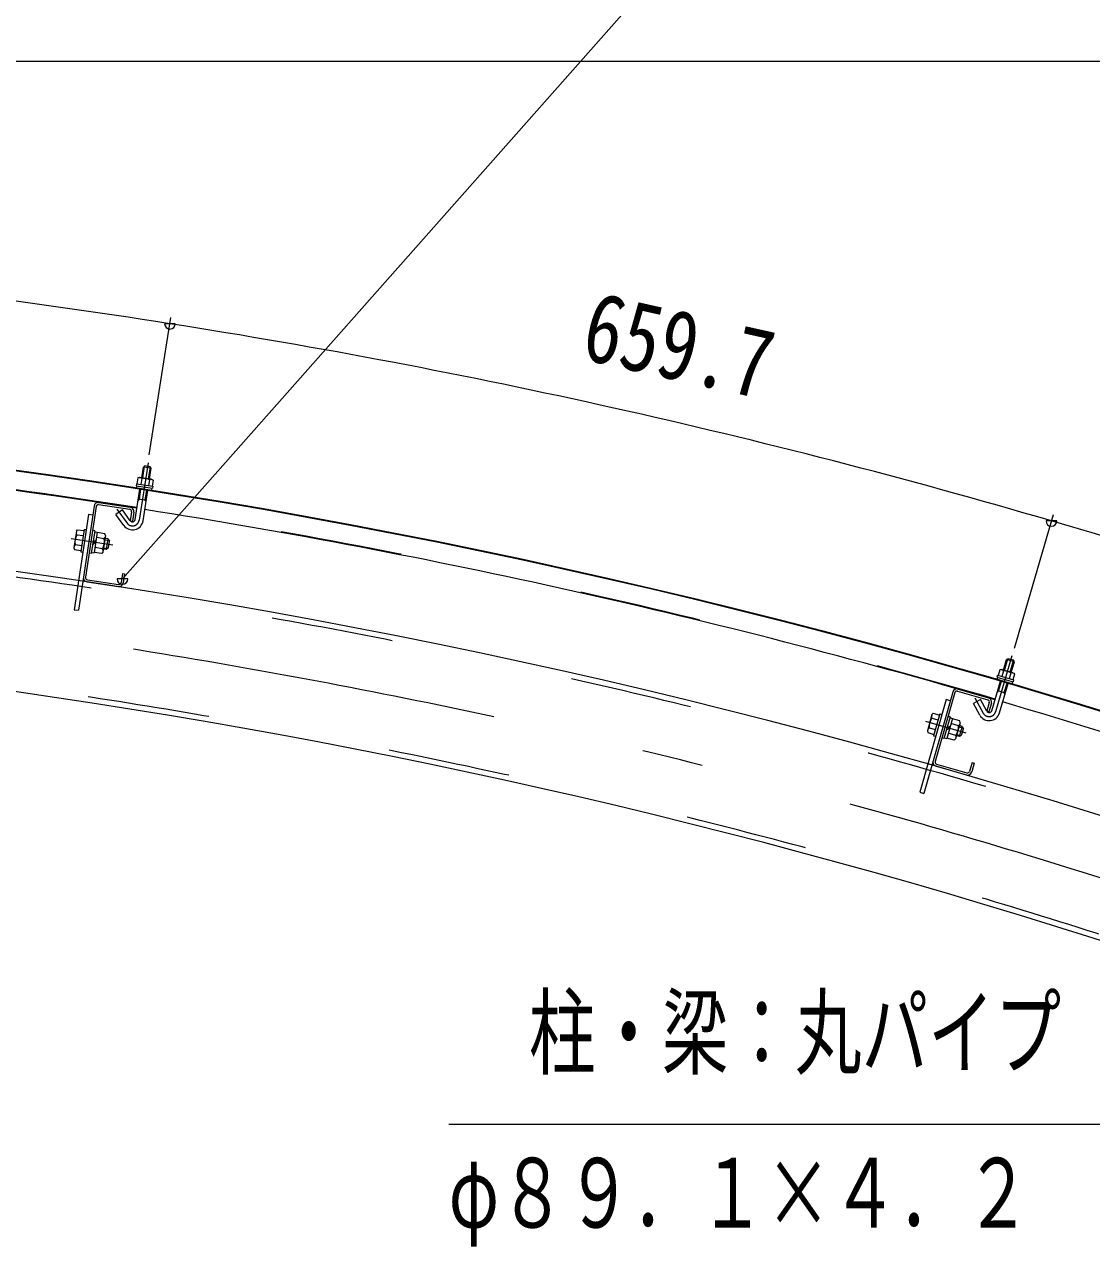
# Model space of a CAD drawing. Units: millimetres, scale not verified. Extents: x -34086 to 34091, y -14700 to 14700.
# Drawn here: x 18886 to 21678, y 9193 to 12391 of the extents above; entities that cross this region are included whole.
import ezdxf
from ezdxf.enums import TextEntityAlignment as Align

# ---------------------------------------------------------------- set-up
doc = ezdxf.new("R2010")
doc.units = ezdxf.units.MM
doc.header["$LTSCALE"] = 80
doc.linetypes.add('USER2', pattern=[10, 4, -6])
doc.linetypes.add('USER3', pattern=[24, 12, -5, 2, -5])
for name, color, linetype, lineweight in [('0-6_2-02BOLD', 7, 'Continuous', 18), ('0-7_2-12HIDDEN', 3, 'USER2', 18), ('0-8_2-22CENTER', 3, 'USER3', 18), ('0-9_2-42THIN', 4, 'Continuous', 18), ('0-A_2-52DIM', 3, 'Continuous', 18)]:
    doc.layers.add(name, color=color, linetype=linetype, lineweight=lineweight)
doc.styles.add('ＭＳ ゴシック', font='')
doc.styles.get('ＭＳ ゴシック').set_extended_font_data('MS Gothic')

msp = doc.modelspace()

# ---------------------------------------------------------------- linework, layer by layer
at = {"layer": '0-6_2-02BOLD'}
for p, q in [((19192.43, 11204.81), (19196.85, 11232.99)), ((19200.85, 11235.9), (19196.85, 11232.99)), ((19217.59, 11229.73), (19196.85, 11232.99)), ((19214.68, 11233.73), (19200.85, 11235.9)), ((19213.17, 11201.56), (19217.59, 11229.73)), ((19217.59, 11229.73), (19214.68, 11233.73)), ((19185.85, 11205.84), (19219.74, 11200.53)), ((19192.55, 11203.01), (19190.11, 11187.47)), ((19212.51, 11199.87), (19210.07, 11184.33)), ((19219.74, 11200.53), (19222.49, 11198.31)), ((19222.49, 11198.31), (19220.05, 11182.76)), ((19175.26, 11095.47), (19187.75, 11175.08)), ((19179.31, 11183.84), (19178.44, 11178.31)), ((19178.44, 11178.31), (19218.37, 11172.04)), ((19178.48, 11189.29), (19221.7, 11182.5)), ((19196.01, 11092.22), (19208.5, 11171.82)), ((19219.23, 11177.58), (19218.37, 11172.04)), ((19221.7, 11182.5), (19220.88, 11177.32)), ((19067.87, 11130.77), (19026.97, 10858.01)), ((19079.78, 11134.64), (19161.46, 11122.39)), ((19080.61, 11140.18), (19162.3, 11127.93)), ((19183.76, 11149.58), (19204.5, 11146.33)), ((19053.27, 11108.89), (19015.9, 10859.68)), ((19073.41, 11129.93), (19045.59, 10944.41)), ((19064.35, 11107.22), (19053.27, 11108.89)), ((19145.72, 11080.05), (19125.11, 11108.34)), ((19171.71, 11115.19), (19168.18, 11091.65)), ((19041.75, 11069.92), (19047.3, 11069.08)), ((19021.58, 11065.15), (19015.04, 11021.54)), ((19022.67, 11055.98), (19039.3, 11053.48)), ((19069.45, 11065.76), (19063.91, 11066.59)), ((19071.96, 11035.3), (19064, 11029.42)), ((19065.04, 11036.34), (19073, 11042.23)), ((19076.01, 11062.3), (19067.91, 11008.3)), ((19069.08, 11063.34), (19076.01, 11062.3)), ((19094, 11045.28), (19073.91, 11048.3)), ((19095.94, 11058.27), (19075.86, 11061.28)), ((19097.73, 11053.73), (19095.94, 11058.27)), ((19103.46, 11044.73), (19096.53, 11045.77)), ((19103.46, 11044.73), (19099.31, 11017.04)), ((19103.46, 11044.73), (19107.87, 11038.77)), ((19105.27, 11021.46), (19107.87, 11038.77)), ((19015.04, 11021.54), (19016.83, 11017.01)), ((19016.83, 11017.01), (19033.45, 11014.52)), ((19018.77, 11030), (19035.4, 11027.5)), ((19060.99, 11009.34), (19067.91, 11008.3)), ((19090.1, 11019.3), (19070.01, 11022.31)), ((19099.31, 11017.04), (19092.38, 11018.08)), ((19105.27, 11021.46), (19099.31, 11017.04)), ((19141.88, 10954.03), (19138.35, 10930.5)), ((19141.88, 10954.03), (19147.42, 10953.21)), ((19147.42, 10953.21), (19143.89, 10929.66)), ((19049.47, 10932.5), (19131.15, 10920.25)), ((19050.3, 10938.04), (19131.99, 10925.79)), ((19015.9, 10859.68), (19026.97, 10858.01)), ((21447.84, 10701.57), (21455.85, 10728.94)), ((21460.19, 10731.33), (21455.85, 10728.94)), ((21476.01, 10723.05), (21455.85, 10728.94)), ((21473.63, 10727.39), (21460.19, 10731.33)), ((21468, 10695.67), (21476.01, 10723.05)), ((21476.01, 10723.05), (21473.63, 10727.39)), ((21432.01, 10687.97), (21430.54, 10682.92)), ((21430.54, 10682.92), (21472.53, 10670.65)), ((21441.46, 10703.44), (21474.38, 10693.81)), ((21447.73, 10699.76), (21443.31, 10684.66)), ((21467.12, 10694.09), (21462.7, 10678.99)), ((21476.82, 10691.25), (21472.4, 10676.15)), ((21474.38, 10693.81), (21476.82, 10691.25)), ((21328.64, 10651.84), (21408.08, 10629.19)), ((21416.77, 10595.34), (21439.39, 10672.68)), ((21432.14, 10682.46), (21430.56, 10677.08)), ((21430.56, 10677.08), (21469.35, 10665.74)), ((21436.93, 10589.45), (21459.54, 10666.78)), ((21470.93, 10671.11), (21469.35, 10665.74)), ((21297.51, 10624.32), (21228.42, 10381.98)), ((21314.81, 10644.14), (21239.19, 10378.9)), ((21320.19, 10642.6), (21268.76, 10462.19)), ((21308.28, 10621.25), (21297.51, 10624.32)), ((21327.11, 10646.45), (21406.55, 10623.81)), ((21387.1, 10624.63), (21368.68, 10614.55)), ((21403.91, 10593.93), (21387.1, 10624.63)), ((21432.15, 10647.91), (21452.3, 10642.02)), ((21260.47, 10585.02), (21263.97, 10588.41)), ((21263.97, 10588.41), (21280.14, 10583.8)), ((21281.09, 10587.15), (21264.78, 10529.93)), ((21281.09, 10587.15), (21286.48, 10585.61)), ((21385.49, 10583.85), (21368.68, 10614.55)), ((21410.4, 10616.89), (21403.87, 10594)), ((21403.87, 10594), (21409.26, 10592.46)), ((21415.78, 10615.35), (21409.26, 10592.46)), ((21260.37, 10575.78), (21276.54, 10571.17)), ((21314.08, 10575.2), (21299.11, 10522.69)), ((21299.86, 10550.86), (21308.51, 10555.68)), ((21308.02, 10579.47), (21302.63, 10581.01)), ((21307.34, 10577.11), (21314.08, 10575.2)), ((21329.73, 10556), (21310.19, 10561.57)), ((21333.33, 10568.64), (21313.79, 10574.2)), ((21339.04, 10554.25), (21332.31, 10556.17)), ((21334.51, 10563.91), (21333.33, 10568.64)), ((21253.17, 10550.52), (21269.33, 10545.91)), ((21264.78, 10529.93), (21270.17, 10528.39)), ((21292.38, 10524.61), (21299.11, 10522.69)), ((21306.59, 10548.94), (21297.94, 10544.13)), ((21322.53, 10530.74), (21302.99, 10536.31)), ((21331.37, 10527.32), (21324.64, 10529.24)), ((21339.04, 10554.25), (21331.37, 10527.32)), ((21337.86, 10530.93), (21331.37, 10527.32)), ((21337.86, 10530.93), (21342.65, 10547.76)), ((21339.04, 10554.25), (21342.65, 10547.76)), ((21365.49, 10459.36), (21358.97, 10436.48)), ((21365.49, 10459.36), (21370.88, 10457.83)), ((21271.08, 10449.88), (21350.51, 10427.24)), ((21272.61, 10455.27), (21352.05, 10432.62)), ((21370.88, 10457.83), (21364.36, 10434.94)), ((21228.42, 10381.98), (21239.19, 10378.9))]:
    msp.add_line(p, q, dxfattribs=at)
for points in [[(19185.85, 11205.84), (19182.56, 11204.57), (19180.12, 11189.03)], [(19178.48, 11189.29), (19177.66, 11184.1), (19220.88, 11177.32)], [(19162.69, 11092.42), (19142.07, 11120.71), (19125.11, 11108.34)], [(19166.17, 11116.02), (19162.64, 11092.48), (19168.18, 11091.65)], [(19021.58, 11065.15), (19024.62, 11068.97), (19041.25, 11066.47)], [(19041.75, 11069.92), (19032.94, 11011.07), (19038.47, 11010.24)], [(19069.45, 11065.76), (19060.63, 11006.92), (19055.09, 11007.75)], [(19097.73, 11053.73), (19091.19, 11010.12), (19088.15, 11006.31), (19068.06, 11009.32)], [(21432.01, 10687.97), (21474, 10675.68), (21472.53, 10670.65)], [(21441.46, 10703.44), (21438.03, 10702.6), (21433.61, 10687.5)], [(21260.47, 10585.02), (21248.37, 10542.61), (21249.56, 10537.89), (21265.73, 10533.28)], [(21308.02, 10579.47), (21291.7, 10522.25), (21286.32, 10523.79)], [(21334.51, 10563.91), (21322.43, 10521.5), (21318.92, 10518.11), (21299.4, 10523.68)]]:
    msp.add_lwpolyline(points, dxfattribs=at)
for centre, radius, start, end in [((16419.94, -6526.52), 17916.67, 65.66528, 89.30167), ((16419.94, -6526.52), 17918.42, 65.66528, 89.30167), ((16419.94, -6526.52), 17865.92, 81.1133, 88.42862), ((19186.57, 11197.52), 8.11, 42.54817, 81.07961), ((19198.18, 11173.76), 29.79, 61.25049, 100.91093), ((19216.51, 11192.83), 8.11, 81.07961, 119.62584), ((19078.95, 11129.1), 11.2, 81.47133, 171.47133), ((19078.95, 11129.1), 5.6, 81.47133, 171.47133), ((16419.94, -6526.52), 17655.92, 65.80466, 88.854), ((19160.64, 11116.86), 5.6, 351.47133, 81.47133), ((19160.64, 11116.86), 11.2, 351.47133, 81.47133), ((16419.94, -6526.52), 17865.92, 73.73062, 81.04594), ((19168.34, 11096.54), 28, 216.07961, 351.10568), ((19168.34, 11096.54), 7, 216.07961, 351.13176), ((19054.52, 11037.92), 36.61, 150.44592, 192.49673), ((19031.19, 11061.34), 10.07, 171.47133, 212.19815), ((19058.26, 11037.36), 36.61, 330.44592, 12.49673), ((19087.43, 11052.91), 10.07, 310.74449, 351.47133), ((19025.34, 11022.37), 10.07, 130.74449, 171.47133), ((19081.58, 11013.94), 10.07, 351.47133, 32.19815), ((19051.12, 10943.58), 11.2, 171.47133, 261.47133), ((19051.12, 10943.58), 5.6, 171.47133, 261.47133), ((19132.81, 10931.33), 11.2, 261.47133, 351.47133), ((19132.81, 10931.33), 5.6, 261.47133, 351.47133), ((16419.94, -6526.52), 17344.08, 67.05199, 88.16655), ((21441.1, 10695.09), 8.11, 35.1655, 73.69695), ((21449.56, 10670.03), 29.79, 53.86781, 93.52827), ((21470.19, 10686.59), 8.11, 73.69695, 112.24318), ((21325.58, 10641.07), 11.2, 74.08865, 164.08865), ((21325.58, 10641.07), 5.6, 74.08865, 164.08865), ((21405.01, 10618.42), 5.6, 344.08865, 74.08865), ((21405.01, 10618.42), 11.2, 344.08865, 74.08865), ((21410.05, 10597.29), 28, 208.69695, 343.72301), ((21410.05, 10597.29), 7, 208.69695, 343.74908), ((16419.94, -6526.52), 17865.92, 66.34795, 73.66327), ((21289.63, 10553.78), 36.61, 143.06325, 185.11406), ((21269.5, 10580.01), 10.07, 164.08865, 204.81548), ((21293.26, 10552.74), 36.61, 323.06325, 5.11406), ((21324.2, 10564.41), 10.07, 303.36183, 344.08865), ((21258.7, 10542.11), 10.07, 123.36183, 164.08865), ((21313.39, 10526.51), 10.07, 344.08865, 24.81548), ((21274.14, 10460.66), 11.2, 164.08865, 254.08865), ((21274.14, 10460.66), 5.6, 164.08865, 254.08865), ((21353.58, 10438.01), 11.2, 254.08865, 344.08865), ((21353.58, 10438.01), 5.6, 254.08865, 344.08865)]:
    msp.add_arc(centre, radius, start, end, dxfattribs=at)
at = {"layer": '0-7_2-12HIDDEN'}
for radius, start, end in [(17867.67, 81.1133, 88.42862), (17641.22, 65.80389, 88.854), (17867.67, 73.73062, 81.04594), (17358.77, 67.01984, 88.21622), (17867.67, 66.34795, 73.66328)]:
    msp.add_arc((16419.94, -6526.52), radius, start, end, dxfattribs=at)
at = {"layer": '0-8_2-22CENTER'}
for p, q in [((19209.26, 11244.33), (19185.63, 11093.83)), ((19127.4, 11123.02), (19154.2, 11086.24)), ((19116.96, 11028.56), (19007.93, 11044.91)), ((21469.61, 10738.6), (21426.85, 10592.38)), ((21372.85, 10628.8), (21394.7, 10588.89)), ((21350.35, 10536.47), (21244.33, 10566.69))]:
    msp.add_line(p, q, dxfattribs=at)
for centre, radius, start, end in [((19168.34, 11096.54), 17.5, 216.07962, 351.07962), ((16419.94, -6526.52), 17500, 65.24121, 90), ((21410.05, 10597.29), 17.5, 208.69695, 343.69695)]:
    msp.add_arc(centre, radius, start, end, dxfattribs=at)
at = {"layer": '0-9_2-42THIN'}
for p, q in [((19195.19, 11204.38), (19200.05, 11235.32)), ((19210.4, 11201.99), (19215.26, 11232.94)), ((19201.74, 11146.76), (19205.74, 11172.25)), ((19203.75, 11141.53), (19201.74, 11146.76)), ((19096.02, 11042.31), (19106.4, 11040.76)), ((19092.9, 11021.55), (19103.29, 11019.99)), ((21450.53, 10700.78), (21459.32, 10730.85)), ((21465.31, 10696.46), (21474.1, 10726.52)), ((21434.83, 10647.13), (21442.08, 10671.89)), ((21430.79, 10643.26), (21434.83, 10647.13)), ((21325.59, 10532.61), (21335.69, 10529.73)), ((21331.35, 10552.8), (21341.45, 10549.92))]:
    msp.add_line(p, q, dxfattribs=at)
for points in [[(19183, 11144.79), (19186.52, 11149.15), (19190.52, 11174.64)], [(21450.94, 10637.36), (21449.62, 10642.8), (21456.86, 10667.57)]]:
    msp.add_lwpolyline(points, dxfattribs=at)
at = {"layer": '0-A_2-52DIM'}
for p, q in [((21465.75, 13565.9), (19142.03, 10940.15)), ((16443.25, 12295.45), (31388.25, 12295.45)), ((19212.44, 11264.6), (19268.92, 11624.41)), ((19280.36, 11608.12), (19252.36, 11608.12)), ((21577.61, 11107.86), (21475.37, 10758.29)), ((21586.98, 11092.03), (21558.98, 11092.03)), ((19156.03, 10940.15), (19128.03, 10940.15)), ((19995.75, 9512.9), (21955.75, 9512.9))]:
    msp.add_line(p, q, dxfattribs=at)
for centre, radius, start, end in [((16419.91, -6526.63), 18356.77, 81.07959, 88.46222), ((19266.36, 11608.12), 14, 180, 0), ((16419.91, -6526.64), 18356.79, 73.69698, 81.07959), ((21572.98, 11092.03), 14, 180, 0), ((16419.96, -6526.48), 18356.62, 66.31429, 73.69698), ((19142.03, 10940.15), 14, 180, 0)]:
    msp.add_arc(centre, radius, start, end, dxfattribs=at)

# ---------------------------------------------------------------- texts
at = {"layer": '0-A_2-52DIM', "color": 7, "style": 'ＭＳ ゴシック', "width": 0.8}
msp.add_text('659.7', height=182.3, rotation=347.388, dxfattribs=at).set_placement((20324.36, 11464.22), align=Align.BOTTOM_LEFT)
at = {"layer": '0-A_2-52DIM', "color": 7, "style": 'ＭＳ ゴシック', "width": 0.7}
for s, p in [('柱・梁：丸パイプ', (20205.75, 9607.78)), ('φ８９．１×４．２', (19995.75, 9187.78))]:
    msp.add_text(s, height=182.3, dxfattribs=at).set_placement(p, align=Align.BOTTOM_LEFT)

doc.saveas('drawing.dxf')
